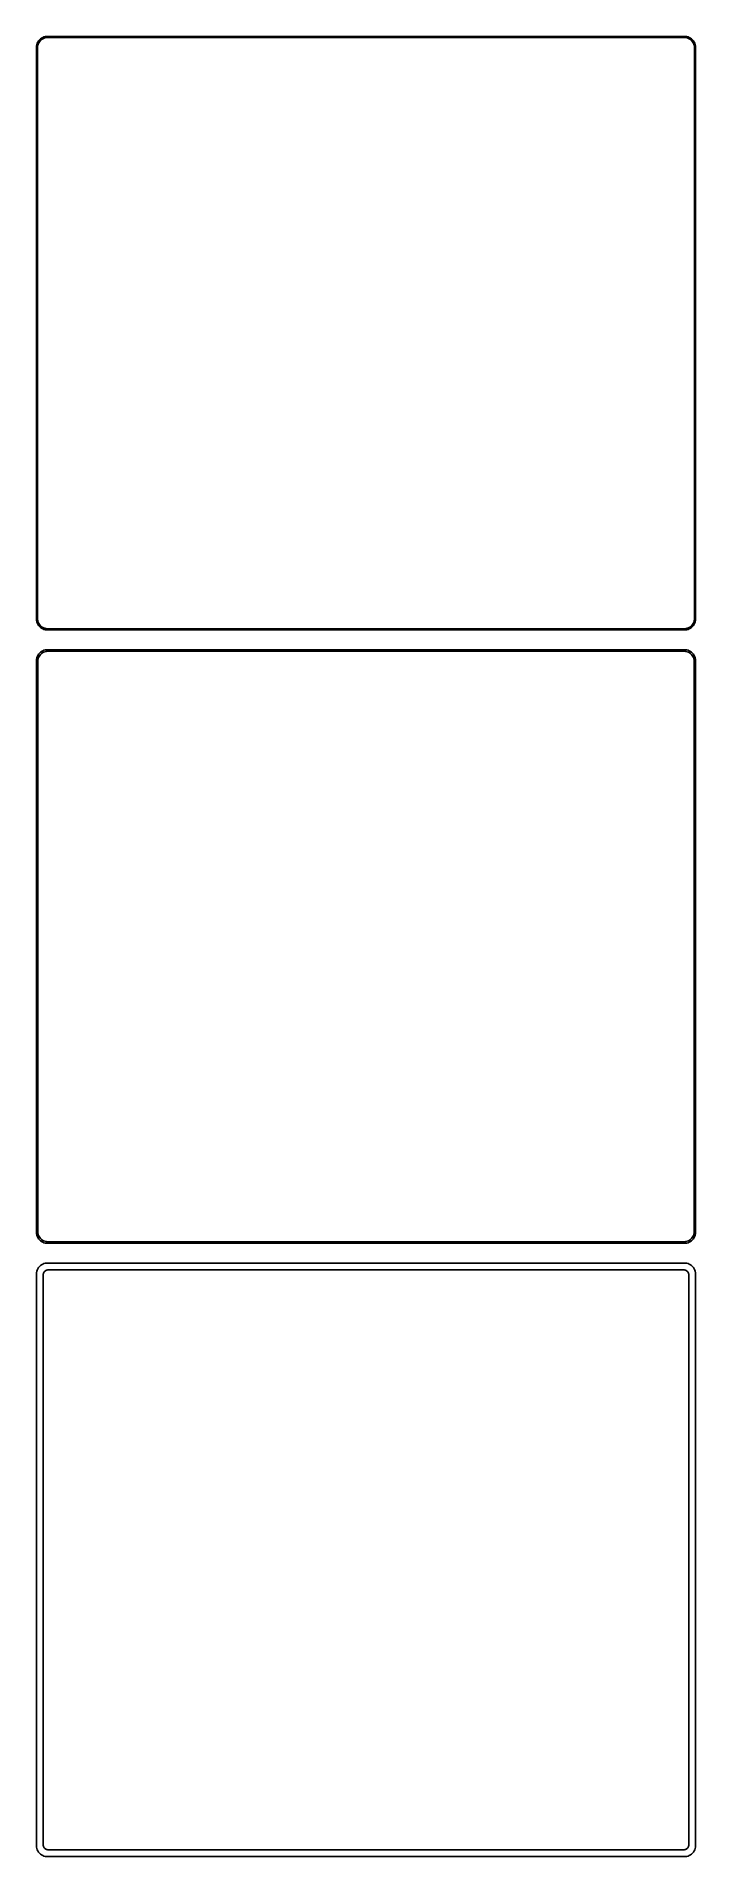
# Model space of a CAD drawing. Header units: metres. Extents: x -150 to 150, y 702 to 1530.
import ezdxf

# ---------------------------------------------------------------- set-up
doc = ezdxf.new("R2010")
doc.units = ezdxf.units.M

msp = doc.modelspace()

# ---------------------------------------------------------------- linework, layer by layer
for p, q in [((-149.961, 1525.63), (-150, 1525)), ((-150, 1525), (-150, 1265)), ((-149.843, 1526.24), (-149.961, 1525.63)), ((-149.649, 1526.84), (-149.843, 1526.24)), ((-149.382, 1527.41), (-149.649, 1526.84)), ((-149.5, 1524.75), (-149.463, 1525.35)), ((-149.5, 1265.25), (-149.5, 1524.75)), ((-149.463, 1525.35), (-149.351, 1525.93)), ((-149.045, 1527.94), (-149.382, 1527.41)), ((-149.351, 1525.93), (-149.166, 1526.5)), ((-149.166, 1526.5), (-148.912, 1527.04)), ((-148.645, 1528.42), (-149.045, 1527.94)), ((-148.912, 1527.04), (-148.593, 1527.54)), ((-148.187, 1528.85), (-148.645, 1528.42)), ((-148.593, 1527.54), (-148.213, 1528)), ((-148.213, 1528), (-147.778, 1528.41)), ((-147.679, 1529.22), (-148.187, 1528.85)), ((-147.778, 1528.41), (-147.295, 1528.76)), ((-147.129, 1529.52), (-147.679, 1529.22)), ((-147.295, 1528.76), (-146.772, 1529.05)), ((-146.545, 1529.76), (-147.129, 1529.52)), ((-146.772, 1529.05), (-146.218, 1529.27)), ((-145.937, 1529.91), (-146.545, 1529.76)), ((-146.218, 1529.27), (-145.64, 1529.42)), ((-145.314, 1529.99), (-145.937, 1529.91)), ((-145.64, 1529.42), (-145.048, 1529.49)), ((145.314, 1529.99), (-145.314, 1529.99)), ((-145.048, 1529.49), (145.048, 1529.49)), ((145.048, 1529.49), (145.64, 1529.42)), ((145.937, 1529.91), (145.314, 1529.99)), ((145.64, 1529.42), (146.218, 1529.27)), ((146.545, 1529.76), (145.937, 1529.91)), ((146.218, 1529.27), (146.772, 1529.05)), ((147.129, 1529.52), (146.545, 1529.76)), ((146.772, 1529.05), (147.295, 1528.76)), ((147.679, 1529.22), (147.129, 1529.52)), ((147.295, 1528.76), (147.778, 1528.41)), ((148.187, 1528.85), (147.679, 1529.22)), ((147.778, 1528.41), (148.213, 1528)), ((148.645, 1528.42), (148.187, 1528.85)), ((148.213, 1528), (148.593, 1527.54)), ((148.593, 1527.54), (148.912, 1527.04)), ((149.045, 1527.94), (148.645, 1528.42)), ((148.912, 1527.04), (149.166, 1526.5)), ((149.382, 1527.41), (149.045, 1527.94)), ((149.166, 1526.5), (149.351, 1525.93)), ((149.351, 1525.93), (149.463, 1525.35)), ((149.649, 1526.84), (149.382, 1527.41)), ((149.463, 1525.35), (149.5, 1524.75)), ((149.5, 1524.75), (149.5, 1265.25)), ((149.843, 1526.24), (149.649, 1526.84)), ((149.961, 1525.63), (149.843, 1526.24)), ((150, 1525), (149.961, 1525.63)), ((150, 1265), (150, 1525)), ((-150, 1265), (-149.961, 1264.37)), ((-149.961, 1264.37), (-149.843, 1263.76)), ((-149.843, 1263.76), (-149.649, 1263.16)), ((-149.649, 1263.16), (-149.382, 1262.59)), ((-149.463, 1264.65), (-149.5, 1265.25)), ((-149.351, 1264.07), (-149.463, 1264.65)), ((-149.382, 1262.59), (-149.045, 1262.06)), ((-149.166, 1263.5), (-149.351, 1264.07)), ((-148.912, 1262.96), (-149.166, 1263.5)), ((-149.045, 1262.06), (-148.645, 1261.58)), ((-148.593, 1262.46), (-148.912, 1262.96)), ((-148.645, 1261.58), (-148.187, 1261.15)), ((-148.213, 1262), (-148.593, 1262.46)), ((-147.778, 1261.59), (-148.213, 1262)), ((-148.187, 1261.15), (-147.679, 1260.78)), ((-147.295, 1261.24), (-147.778, 1261.59)), ((-147.679, 1260.78), (-147.129, 1260.48)), ((-146.772, 1260.95), (-147.295, 1261.24)), ((-147.129, 1260.48), (-146.545, 1260.24)), ((-146.218, 1260.73), (-146.772, 1260.95)), ((-146.545, 1260.24), (-145.937, 1260.09)), ((-145.64, 1260.58), (-146.218, 1260.73)), ((-145.937, 1260.09), (-145.314, 1260.01)), ((-145.048, 1260.51), (-145.64, 1260.58)), ((-145.314, 1260.01), (145.314, 1260.01)), ((145.048, 1260.51), (-145.048, 1260.51)), ((145.64, 1260.58), (145.048, 1260.51)), ((145.314, 1260.01), (145.937, 1260.09)), ((146.218, 1260.73), (145.64, 1260.58)), ((145.937, 1260.09), (146.545, 1260.24)), ((146.772, 1260.95), (146.218, 1260.73)), ((146.545, 1260.24), (147.129, 1260.48)), ((147.295, 1261.24), (146.772, 1260.95)), ((147.129, 1260.48), (147.679, 1260.78)), ((147.778, 1261.59), (147.295, 1261.24)), ((147.679, 1260.78), (148.187, 1261.15)), ((148.213, 1262), (147.778, 1261.59)), ((148.187, 1261.15), (148.645, 1261.58)), ((148.593, 1262.46), (148.213, 1262)), ((148.912, 1262.96), (148.593, 1262.46)), ((148.645, 1261.58), (149.045, 1262.06)), ((149.166, 1263.5), (148.912, 1262.96)), ((149.045, 1262.06), (149.382, 1262.59)), ((149.351, 1264.07), (149.166, 1263.5)), ((149.463, 1264.65), (149.351, 1264.07)), ((149.382, 1262.59), (149.649, 1263.16)), ((149.5, 1265.25), (149.463, 1264.65)), ((149.649, 1263.16), (149.843, 1263.76)), ((149.843, 1263.76), (149.961, 1264.37)), ((149.961, 1264.37), (150, 1265)), ((-147.129, 1250.52), (-147.679, 1250.22)), ((-146.545, 1250.76), (-147.129, 1250.52)), ((-145.937, 1250.91), (-146.545, 1250.76)), ((-146.165, 1250.1), (-145.608, 1250.25)), ((-145.314, 1250.99), (-145.937, 1250.91)), ((-145.608, 1250.25), (-145.037, 1250.32)), ((145.314, 1250.99), (-145.314, 1250.99)), ((-145.037, 1250.32), (145.037, 1250.32)), ((145.037, 1250.32), (145.608, 1250.25)), ((145.937, 1250.91), (145.314, 1250.99)), ((145.608, 1250.25), (146.165, 1250.1)), ((146.545, 1250.76), (145.937, 1250.91)), ((147.129, 1250.52), (146.545, 1250.76)), ((147.679, 1250.22), (147.129, 1250.52)), ((-149.961, 1246.63), (-150, 1246)), ((-150, 1246), (-150, 986)), ((-149.843, 1247.24), (-149.961, 1246.63)), ((-149.649, 1247.84), (-149.843, 1247.24)), ((-149.382, 1248.41), (-149.649, 1247.84)), ((-149.045, 1248.94), (-149.382, 1248.41)), ((-149.328, 1245.75), (-149.292, 1246.32)), ((-149.328, 986.25), (-149.328, 1245.75)), ((-149.292, 1246.32), (-149.185, 1246.89)), ((-149.185, 1246.89), (-149.007, 1247.44)), ((-148.645, 1249.42), (-149.045, 1248.94)), ((-149.007, 1247.44), (-148.762, 1247.96)), ((-148.762, 1247.96), (-148.454, 1248.44)), ((-148.187, 1249.85), (-148.645, 1249.42)), ((-148.454, 1248.44), (-148.088, 1248.88)), ((-147.679, 1250.22), (-148.187, 1249.85)), ((-148.088, 1248.88), (-147.668, 1249.28)), ((-147.668, 1249.28), (-147.203, 1249.62)), ((-147.203, 1249.62), (-146.699, 1249.89)), ((-146.699, 1249.89), (-146.165, 1250.1)), ((146.165, 1250.1), (146.699, 1249.89)), ((146.699, 1249.89), (147.203, 1249.62)), ((147.203, 1249.62), (147.668, 1249.28)), ((147.668, 1249.28), (148.088, 1248.88)), ((148.187, 1249.85), (147.679, 1250.22)), ((148.088, 1248.88), (148.454, 1248.44)), ((148.645, 1249.42), (148.187, 1249.85)), ((148.454, 1248.44), (148.762, 1247.96)), ((149.045, 1248.94), (148.645, 1249.42)), ((148.762, 1247.96), (149.007, 1247.44)), ((149.007, 1247.44), (149.185, 1246.89)), ((149.382, 1248.41), (149.045, 1248.94)), ((149.185, 1246.89), (149.292, 1246.32)), ((149.292, 1246.32), (149.328, 1245.75)), ((149.328, 1245.75), (149.328, 986.25)), ((149.649, 1247.84), (149.382, 1248.41)), ((149.843, 1247.24), (149.649, 1247.84)), ((149.961, 1246.63), (149.843, 1247.24)), ((150, 1246), (149.961, 1246.63)), ((150, 986), (150, 1246)), ((-150, 986), (-149.961, 985.373)), ((-149.961, 985.373), (-149.843, 984.757)), ((-149.292, 985.676), (-149.328, 986.25)), ((-149.185, 985.111), (-149.292, 985.676)), ((149.292, 985.676), (149.185, 985.111)), ((149.328, 986.25), (149.292, 985.676)), ((149.843, 984.757), (149.961, 985.373)), ((149.961, 985.373), (150, 986)), ((-149.843, 984.757), (-149.649, 984.159)), ((-149.649, 984.159), (-149.382, 983.591)), ((-149.382, 983.591), (-149.045, 983.061)), ((-149.007, 984.565), (-149.185, 985.111)), ((-149.045, 983.061), (-148.645, 982.577)), ((-148.762, 984.044), (-149.007, 984.565)), ((-148.454, 983.559), (-148.762, 984.044)), ((-148.645, 982.577), (-148.187, 982.147)), ((-148.088, 983.116), (-148.454, 983.559)), ((-148.187, 982.147), (-147.679, 981.778)), ((-147.668, 982.722), (-148.088, 983.116)), ((-147.679, 981.778), (-147.129, 981.476)), ((-147.203, 982.384), (-147.668, 982.722)), ((-146.699, 982.107), (-147.203, 982.384)), ((-147.129, 981.476), (-146.545, 981.245)), ((-146.165, 981.896), (-146.699, 982.107)), ((-146.545, 981.245), (-145.937, 981.089)), ((-145.608, 981.753), (-146.165, 981.896)), ((-145.937, 981.089), (-145.314, 981.01)), ((-145.037, 981.681), (-145.608, 981.753)), ((-145.314, 981.01), (145.314, 981.01)), ((145.037, 981.681), (-145.037, 981.681)), ((145.608, 981.753), (145.037, 981.681)), ((145.314, 981.01), (145.937, 981.089)), ((146.165, 981.896), (145.608, 981.753)), ((145.937, 981.089), (146.545, 981.245)), ((146.699, 982.107), (146.165, 981.896)), ((146.545, 981.245), (147.129, 981.476)), ((147.203, 982.384), (146.699, 982.107)), ((147.129, 981.476), (147.679, 981.778)), ((147.668, 982.722), (147.203, 982.384)), ((148.088, 983.116), (147.668, 982.722)), ((147.679, 981.778), (148.187, 982.147)), ((148.454, 983.559), (148.088, 983.116)), ((148.187, 982.147), (148.645, 982.577)), ((148.762, 984.044), (148.454, 983.559)), ((148.645, 982.577), (149.045, 983.061)), ((149.007, 984.565), (148.762, 984.044)), ((149.185, 985.111), (149.007, 984.565)), ((149.045, 983.061), (149.382, 983.591)), ((149.382, 983.591), (149.649, 984.159)), ((149.649, 984.159), (149.843, 984.757)), ((-149.649, 968.841), (-149.843, 968.243)), ((-149.382, 969.409), (-149.649, 968.841)), ((-149.045, 969.939), (-149.382, 969.409)), ((-148.645, 970.423), (-149.045, 969.939)), ((-148.187, 970.853), (-148.645, 970.423)), ((-147.679, 971.222), (-148.187, 970.853)), ((-147.129, 971.524), (-147.679, 971.222)), ((-146.545, 971.755), (-147.129, 971.524)), ((-145.937, 971.911), (-146.545, 971.755)), ((-145.314, 971.99), (-145.937, 971.911)), ((-145.648, 968.659), (-145.402, 968.756)), ((-145.402, 968.756), (-145.145, 968.822)), ((145.314, 971.99), (-145.314, 971.99)), ((-145.145, 968.822), (-144.882, 968.855)), ((-144.882, 968.855), (144.882, 968.855)), ((144.882, 968.855), (145.145, 968.822)), ((145.145, 968.822), (145.402, 968.756)), ((145.937, 971.911), (145.314, 971.99)), ((145.402, 968.756), (145.648, 968.659)), ((146.545, 971.755), (145.937, 971.911)), ((147.129, 971.524), (146.545, 971.755)), ((147.679, 971.222), (147.129, 971.524)), ((148.187, 970.853), (147.679, 971.222)), ((148.645, 970.423), (148.187, 970.853)), ((149.045, 969.939), (148.645, 970.423)), ((149.382, 969.409), (149.045, 969.939)), ((149.649, 968.841), (149.382, 969.409)), ((149.843, 968.243), (149.649, 968.841)), ((-149.961, 967.627), (-150, 967)), ((-150, 967), (-150, 707)), ((-149.843, 968.243), (-149.961, 967.627)), ((-146.86, 966.75), (-146.843, 967.014)), ((-146.86, 707.25), (-146.86, 966.75)), ((-146.843, 967.014), (-146.793, 967.275)), ((-146.793, 967.275), (-146.711, 967.527)), ((-146.711, 967.527), (-146.599, 967.766)), ((-146.599, 967.766), (-146.457, 967.99)), ((-146.457, 967.99), (-146.288, 968.194)), ((-146.288, 968.194), (-146.095, 968.376)), ((-146.095, 968.376), (-145.88, 968.531)), ((-145.88, 968.531), (-145.648, 968.659)), ((145.648, 968.659), (145.88, 968.531)), ((145.88, 968.531), (146.095, 968.376)), ((146.095, 968.376), (146.288, 968.194)), ((146.288, 968.194), (146.457, 967.99)), ((146.457, 967.99), (146.599, 967.766)), ((146.599, 967.766), (146.711, 967.527)), ((146.711, 967.527), (146.793, 967.275)), ((146.793, 967.275), (146.843, 967.014)), ((146.843, 967.014), (146.86, 966.75)), ((146.86, 966.75), (146.86, 707.25)), ((149.961, 967.627), (149.843, 968.243)), ((150, 967), (149.961, 967.627)), ((150, 707), (150, 967)), ((-150, 707), (-149.961, 706.373)), ((-149.961, 706.373), (-149.843, 705.757)), ((-149.843, 705.757), (-149.649, 705.159)), ((-149.649, 705.159), (-149.382, 704.591)), ((-149.382, 704.591), (-149.045, 704.061)), ((-149.045, 704.061), (-148.645, 703.577)), ((-146.843, 706.986), (-146.86, 707.25)), ((-146.793, 706.725), (-146.843, 706.986)), ((-146.711, 706.473), (-146.793, 706.725)), ((-146.599, 706.234), (-146.711, 706.473)), ((-146.457, 706.01), (-146.599, 706.234)), ((-146.288, 705.806), (-146.457, 706.01)), ((-146.095, 705.624), (-146.288, 705.806)), ((-145.88, 705.469), (-146.095, 705.624)), ((-145.648, 705.341), (-145.88, 705.469)), ((-145.402, 705.244), (-145.648, 705.341)), ((-145.145, 705.178), (-145.402, 705.244)), ((-144.882, 705.145), (-145.145, 705.178)), ((144.882, 705.145), (-144.882, 705.145)), ((145.145, 705.178), (144.882, 705.145)), ((145.402, 705.244), (145.145, 705.178)), ((145.648, 705.341), (145.402, 705.244)), ((145.88, 705.469), (145.648, 705.341)), ((146.095, 705.624), (145.88, 705.469)), ((146.288, 705.806), (146.095, 705.624)), ((146.457, 706.01), (146.288, 705.806)), ((146.599, 706.234), (146.457, 706.01)), ((146.711, 706.473), (146.599, 706.234)), ((146.793, 706.725), (146.711, 706.473)), ((146.843, 706.986), (146.793, 706.725)), ((146.86, 707.25), (146.843, 706.986)), ((148.645, 703.577), (149.045, 704.061)), ((149.045, 704.061), (149.382, 704.591)), ((149.382, 704.591), (149.649, 705.159)), ((149.649, 705.159), (149.843, 705.757)), ((149.843, 705.757), (149.961, 706.373)), ((149.961, 706.373), (150, 707)), ((-148.645, 703.577), (-148.187, 703.147)), ((-148.187, 703.147), (-147.679, 702.778)), ((-147.679, 702.778), (-147.129, 702.476)), ((-147.129, 702.476), (-146.545, 702.245)), ((-146.545, 702.245), (-145.937, 702.089)), ((-145.937, 702.089), (-145.314, 702.01)), ((-145.314, 702.01), (145.314, 702.01)), ((145.314, 702.01), (145.937, 702.089)), ((145.937, 702.089), (146.545, 702.245)), ((146.545, 702.245), (147.129, 702.476)), ((147.129, 702.476), (147.679, 702.778)), ((147.679, 702.778), (148.187, 703.147)), ((148.187, 703.147), (148.645, 703.577))]:
    msp.add_line(p, q)

doc.saveas('drawing.dxf')
